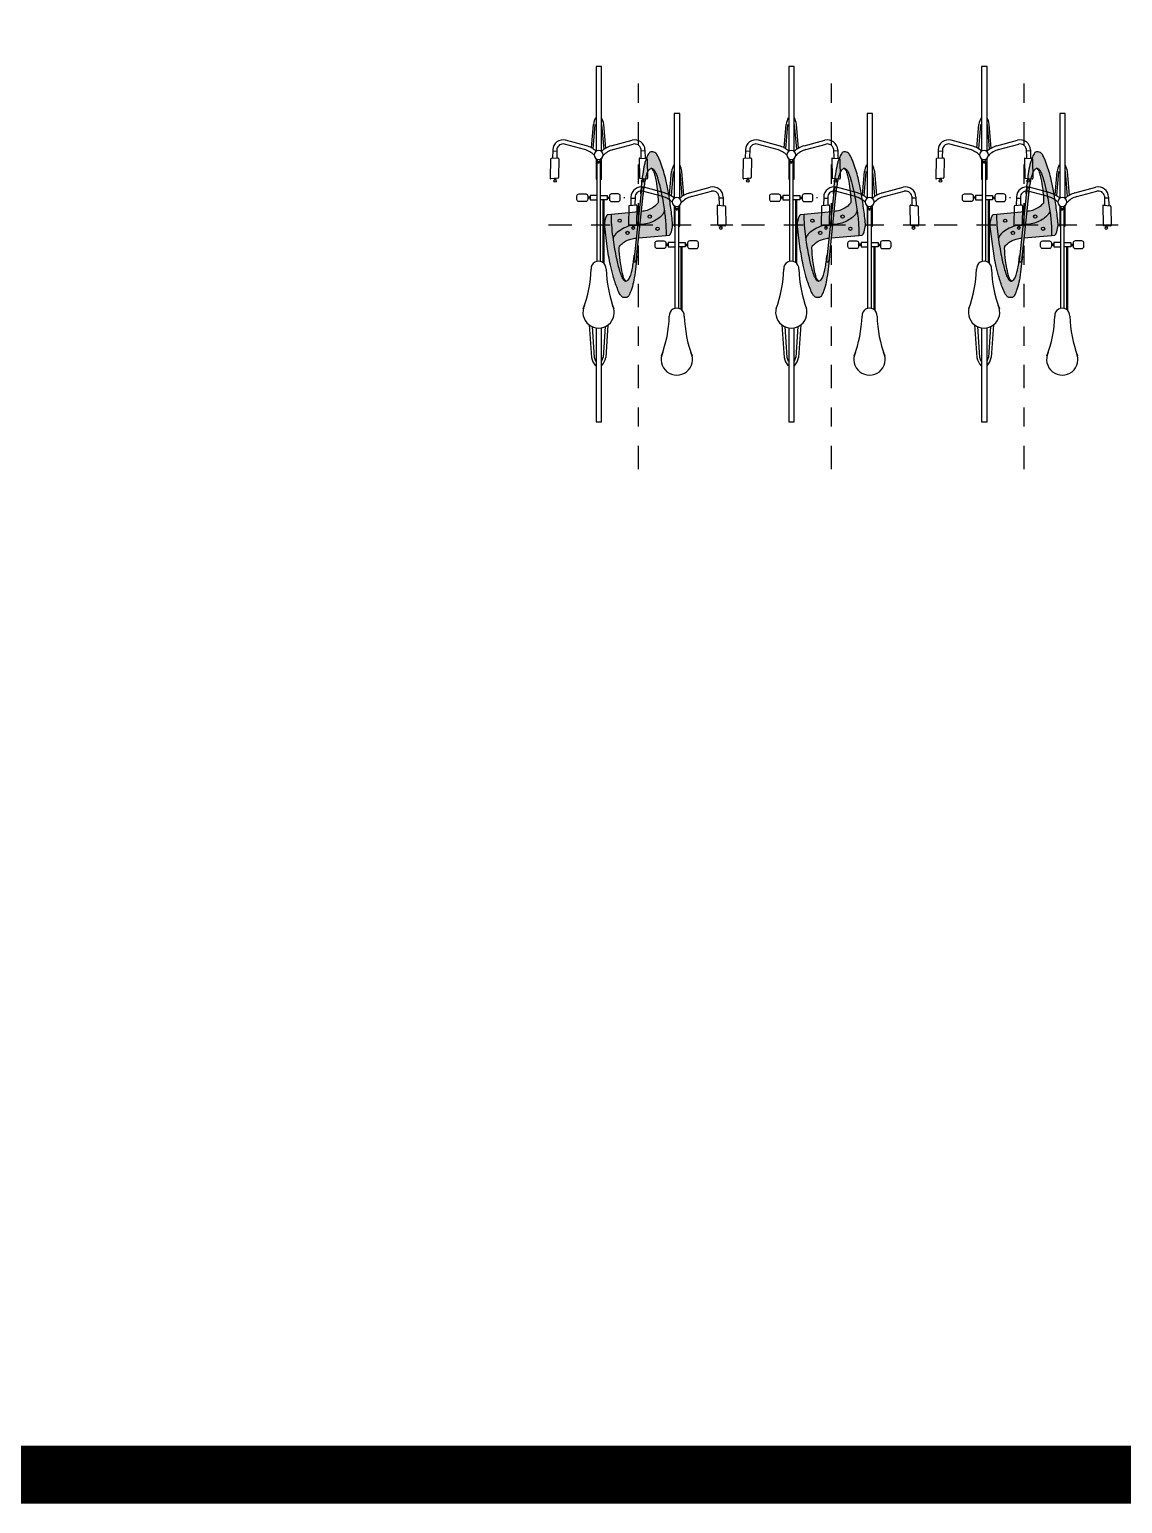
# Model space of a CAD drawing. Extents: x -2918 to -212, y 225 to 5715.
# Drawn here: x -615.02 to -609.34, y 791.46 to 799.11 of the extents above; entities that cross this region are included whole.
import ezdxf

# ---------------------------------------------------------------- set-up
doc = ezdxf.new("R2010")
doc.units = 0
doc.linetypes.add('ACAD_ISO10W100', pattern=[18, 12, -3, 0, -3])
doc.layers.get('0').update_dxf_attribs({"linetype": 'CONTINUOUS'})
doc.layers.add('ДВ_ГП_П_МАФ', color=20, linetype='CONTINUOUS')

# ---------------------------------------------------------------- blocks, each defined once
blk = doc.blocks.new('*U64')
at = {"layer": 'ДВ_ГП_П_МАФ'}
h = blk.add_hatch(color=11, dxfattribs=at)
h.dxf.hatch_style = 1
h.paths.add_polyline_path([(0.1047, 0.3448, 0.043397), (0.0945, 0.3637, 0.050685), (0.0887, 0.3707, 0.123686), (0.0789, 0.377, 0.067118), (0.0675, 0.3779, 0.003021), (0.0637, 0.3776, 0.128423), (0.0565, 0.374, 0.062649), (0.0517, 0.3684, 0.047289), (0.0455, 0.3568, 0.003223), (0.0359, 0.3321, 0.023977), (0.0301, 0.3122, 0.020736), (0.0212, 0.2646, 0.013019), (0.0122, 0.1928), (0.0091, 0.1637, 0.247851), (0.0109, 0.1592), (-0.0226, -0.1592, 0.244213), (-0.0253, -0.1638), (-0.0268, -0.178, -0.017501), (-0.0313, -0.2095, -0.009119), (-0.0377, -0.2422, -0.03205), (-0.0449, -0.2676, -0.041901), (-0.0495, -0.2778, -0.057205), (-0.0561, -0.2869, -0.092592), (-0.0643, -0.2932, -0.130441), (-0.0764, -0.2789, -0.033502), (-0.0897, -0.2269, -0.019138), (-0.0961, -0.1857, -0.020412), (-0.1014, -0.1201, -0.032418), (-0.1, -0.1123, -0.039649), (-0.0841, -0.0969, -0.044156), (-0.0622, -0.0826, -0.047509), (-0.0412, -0.0743, -0.054828), (-0.0132, -0.0695), (0.0013, 0.068), (-0.1589, 0.0534, 0.251745), (-0.1627, 0.0508), (-0.1692, 0.0388), (-0.1697, 0.0373), (-0.1756, 0.0119), (-0.1762, 0.0083), (-0.1763, -0.0086), (-0.1632, -0.1132, 0.016944), (-0.1464, -0.2097, 0.014561), (-0.1327, -0.2658, 0.02301), (-0.1105, -0.3312, 0.051398), (-0.0961, -0.3616, 0.07947), (-0.0863, -0.3735, 0.064738), (-0.0796, -0.3773, 0.068392), (-0.0643, -0.3781, 0.085346), (-0.061, -0.3772, 0.119383), (-0.0538, -0.3716, 0.074982), (-0.0456, -0.3572, -0.002668), (-0.0409, -0.3452), (-0.0395, -0.3419, 0.035631), (-0.0321, -0.3201, 0.022086), (-0.0228, -0.2754, 0.009866), (-0.0146, -0.2155), (-0.0091, -0.1639, 0.26032), (-0.011, -0.1596), (0.0225, 0.1587, 0.179797), (0.0253, 0.163), (0.0291, 0.1949), (0.03, 0.2009, -0.011921), (0.0355, 0.2319, -0.021744), (0.0432, 0.2622, -0.014598), (0.0465, 0.2717, -0.064351), (0.0483, 0.2752, -0.022781), (0.0519, 0.2812, -0.133418), (0.0643, 0.2927, -0.033416), (0.0676, 0.2904, -0.080405), (0.0762, 0.2788, -0.020356), (0.0834, 0.255, -0.019745), (0.09, 0.225, -0.018715), (0.0978, 0.1707, -0.013904), (0.1014, 0.1202), (0.1007, 0.1151), (0.0999, 0.1119), (0.0982, 0.11), (0.095, 0.1064), (0.0906, 0.1025), (0.0846, 0.097), (0.0774, 0.0915, -0.12785), (0.021, 0.0698), (0.013, 0.0691), (-0.0014, -0.0686), (0.1429, -0.0558), (0.1599, -0.0538, 0.287343), (0.1629, -0.0513), (0.1692, -0.0392), (0.1697, -0.0377), (0.1757, -0.0114, 0.053584), (0.1758, 0.0114, 0.007789), (0.1656, 0.0955, 0.011627), (0.1528, 0.1762, 0.014326), (0.1386, 0.2429, 0.032413), (0.113, 0.3239, 0.015294)])
h = blk.add_hatch(color=11, dxfattribs=at)
h.dxf.hatch_style = 1
h.paths.add_polyline_path([(1.1047, 0.3448, 0.043397), (1.0945, 0.3637, 0.050685), (1.0887, 0.3707, 0.123686), (1.0789, 0.377, 0.067118), (1.0675, 0.3779, 0.003021), (1.0637, 0.3776, 0.128423), (1.0565, 0.374, 0.062649), (1.0517, 0.3684, 0.047289), (1.0455, 0.3568, 0.003223), (1.0359, 0.3321, 0.023977), (1.0301, 0.3122, 0.020736), (1.0212, 0.2646, 0.013019), (1.0122, 0.1928), (1.0091, 0.1637, 0.247851), (1.0109, 0.1592), (0.9774, -0.1592, 0.244213), (0.9747, -0.1638), (0.9732, -0.178, -0.017501), (0.9687, -0.2095, -0.009119), (0.9623, -0.2422, -0.03205), (0.9551, -0.2676, -0.041901), (0.9505, -0.2778, -0.057205), (0.9439, -0.2869, -0.092592), (0.9357, -0.2932, -0.130441), (0.9236, -0.2789, -0.033502), (0.9103, -0.2269, -0.019138), (0.9039, -0.1857, -0.020412), (0.8986, -0.1201, -0.032418), (0.9, -0.1123, -0.039649), (0.9159, -0.0969, -0.044156), (0.9378, -0.0826, -0.047509), (0.9588, -0.0743, -0.054828), (0.9868, -0.0695), (1.0013, 0.068), (0.8411, 0.0534, 0.251745), (0.8373, 0.0508), (0.8308, 0.0388), (0.8303, 0.0373), (0.8244, 0.0119), (0.8238, 0.0083), (0.8237, -0.0086), (0.8368, -0.1132, 0.016944), (0.8536, -0.2097, 0.014561), (0.8673, -0.2658, 0.02301), (0.8895, -0.3312, 0.051398), (0.9039, -0.3616, 0.07947), (0.9137, -0.3735, 0.064738), (0.9204, -0.3773, 0.068392), (0.9357, -0.3781, 0.085346), (0.939, -0.3772, 0.119383), (0.9462, -0.3716, 0.074982), (0.9544, -0.3572, -0.002668), (0.9591, -0.3452), (0.9605, -0.3419, 0.035631), (0.9679, -0.3201, 0.022086), (0.9772, -0.2754, 0.009866), (0.9854, -0.2155), (0.9909, -0.1639, 0.26032), (0.989, -0.1596), (1.0225, 0.1587, 0.179797), (1.0253, 0.163), (1.0291, 0.1949), (1.03, 0.2009, -0.011921), (1.0355, 0.2319, -0.021744), (1.0432, 0.2622, -0.014598), (1.0465, 0.2717, -0.064351), (1.0483, 0.2752, -0.022781), (1.0519, 0.2812, -0.133418), (1.0643, 0.2927, -0.033416), (1.0676, 0.2904, -0.080405), (1.0762, 0.2788, -0.020356), (1.0834, 0.255, -0.019745), (1.09, 0.225, -0.018715), (1.0978, 0.1707, -0.013904), (1.1014, 0.1202), (1.1007, 0.1151), (1.0999, 0.1119), (1.0982, 0.11), (1.095, 0.1064), (1.0906, 0.1025), (1.0846, 0.097), (1.0774, 0.0915, -0.12785), (1.021, 0.0698), (1.013, 0.0691), (0.9986, -0.0686), (1.1429, -0.0558), (1.1599, -0.0538, 0.287343), (1.1629, -0.0513), (1.1692, -0.0392), (1.1697, -0.0377), (1.1757, -0.0114, 0.053584), (1.1758, 0.0114, 0.007789), (1.1656, 0.0955, 0.011627), (1.1528, 0.1762, 0.014326), (1.1386, 0.2429, 0.032413), (1.113, 0.3239, 0.015294)])
h = blk.add_hatch(color=11, dxfattribs=at)
h.dxf.hatch_style = 1
h.paths.add_polyline_path([(2.1047, 0.3448, 0.043397), (2.0945, 0.3637, 0.050685), (2.0887, 0.3707, 0.123686), (2.0789, 0.377, 0.067118), (2.0675, 0.3779, 0.003021), (2.0637, 0.3776, 0.128423), (2.0565, 0.374, 0.062649), (2.0517, 0.3684, 0.047289), (2.0455, 0.3568, 0.003223), (2.0359, 0.3321, 0.023977), (2.0301, 0.3122, 0.020736), (2.0212, 0.2646, 0.013019), (2.0122, 0.1928), (2.0091, 0.1637, 0.247851), (2.0109, 0.1592), (1.9774, -0.1592, 0.244213), (1.9747, -0.1638), (1.9732, -0.178, -0.017501), (1.9687, -0.2095, -0.009119), (1.9623, -0.2422, -0.03205), (1.9551, -0.2676, -0.041901), (1.9505, -0.2778, -0.057205), (1.9439, -0.2869, -0.092592), (1.9357, -0.2932, -0.130441), (1.9236, -0.2789, -0.033502), (1.9103, -0.2269, -0.019138), (1.9039, -0.1857, -0.020412), (1.8986, -0.1201, -0.032418), (1.9, -0.1123, -0.039649), (1.9159, -0.0969, -0.044156), (1.9378, -0.0826, -0.047509), (1.9588, -0.0743, -0.054828), (1.9868, -0.0695), (2.0013, 0.068), (1.8411, 0.0534, 0.251745), (1.8373, 0.0508), (1.8308, 0.0388), (1.8303, 0.0373), (1.8244, 0.0119), (1.8238, 0.0083), (1.8237, -0.0086), (1.8368, -0.1132, 0.016944), (1.8536, -0.2097, 0.014561), (1.8673, -0.2658, 0.02301), (1.8895, -0.3312, 0.051398), (1.9039, -0.3616, 0.07947), (1.9137, -0.3735, 0.064738), (1.9204, -0.3773, 0.068392), (1.9357, -0.3781, 0.085346), (1.939, -0.3772, 0.119383), (1.9462, -0.3716, 0.074982), (1.9544, -0.3572, -0.002668), (1.9591, -0.3452), (1.9605, -0.3419, 0.035631), (1.9679, -0.3201, 0.022086), (1.9772, -0.2754, 0.009866), (1.9854, -0.2155), (1.9909, -0.1639, 0.26032), (1.989, -0.1596), (2.0225, 0.1587, 0.179797), (2.0253, 0.163), (2.0291, 0.1949), (2.03, 0.2009, -0.011921), (2.0355, 0.2319, -0.021744), (2.0432, 0.2622, -0.014598), (2.0465, 0.2717, -0.064351), (2.0483, 0.2752, -0.022781), (2.0519, 0.2812, -0.133418), (2.0643, 0.2927, -0.033416), (2.0676, 0.2904, -0.080405), (2.0762, 0.2788, -0.020356), (2.0834, 0.255, -0.019745), (2.09, 0.225, -0.018715), (2.0978, 0.1707, -0.013904), (2.1014, 0.1202), (2.1007, 0.1151), (2.0999, 0.1119), (2.0982, 0.11), (2.095, 0.1064), (2.0906, 0.1025), (2.0846, 0.097), (2.0774, 0.0915, -0.12785), (2.021, 0.0698), (2.013, 0.0691), (1.9986, -0.0686), (2.1429, -0.0558), (2.1599, -0.0538, 0.287343), (2.1629, -0.0513), (2.1692, -0.0392), (2.1697, -0.0377), (2.1757, -0.0114, 0.053584), (2.1758, 0.0114, 0.007789), (2.1656, 0.0955, 0.011627), (2.1528, 0.1762, 0.014326), (2.1386, 0.2429, 0.032413), (2.113, 0.3239, 0.015294)])
for p, q in [((-0.2449, 0.3986), (-0.2347, 0.5205)), ((-0.2358, 0.3931), (-0.2252, 0.5197)), ((-0.1798, 0.3912), (-0.1906, 0.5197)), ((-0.1707, 0.397), (-0.1811, 0.5205)), ((0.7551, 0.3986), (0.7653, 0.5205)), ((0.7642, 0.3931), (0.7748, 0.5197)), ((0.8202, 0.3912), (0.8094, 0.5197)), ((0.8293, 0.397), (0.8189, 0.5205)), ((1.7551, 0.3986), (1.7653, 0.5205)), ((1.7642, 0.3931), (1.7748, 0.5197)), ((1.8202, 0.3912), (1.8094, 0.5197)), ((1.8293, 0.397), (1.8189, 0.5205)), ((-0.4458, 0.3879), (-0.4466, 0.3434)), ((-0.4459, 0.3826), (-0.4242, 0.3822)), ((-0.424, 0.393), (-0.4248, 0.3454)), ((-0.2807, 0.3897), (-0.3853, 0.4178)), ((-0.2708, 0.409), (-0.379, 0.4381)), ((-0.1421, 0.409), (-0.034, 0.4381)), ((-0.1323, 0.3897), (-0.0277, 0.4178)), ((0.011, 0.393), (0.0119, 0.3454)), ((0.0329, 0.3826), (0.0112, 0.3822)), ((0.0328, 0.3879), (0.0336, 0.3434)), ((0.5542, 0.3879), (0.5534, 0.3434)), ((0.5541, 0.3826), (0.5758, 0.3822)), ((0.576, 0.393), (0.5752, 0.3454)), ((0.7193, 0.3897), (0.6147, 0.4178)), ((0.7292, 0.409), (0.621, 0.4381)), ((0.8579, 0.409), (0.966, 0.4381)), ((0.8677, 0.3897), (0.9723, 0.4178)), ((1.011, 0.393), (1.0119, 0.3454)), ((1.0329, 0.3826), (1.0112, 0.3822)), ((1.0328, 0.3879), (1.0336, 0.3434)), ((1.5542, 0.3879), (1.5534, 0.3434)), ((1.5541, 0.3826), (1.5758, 0.3822)), ((1.576, 0.393), (1.5752, 0.3454)), ((1.7193, 0.3897), (1.6147, 0.4178)), ((1.7292, 0.409), (1.621, 0.4381)), ((1.8579, 0.409), (1.966, 0.4381)), ((1.8677, 0.3897), (1.9723, 0.4178)), ((2.011, 0.393), (2.0119, 0.3454)), ((2.0329, 0.3826), (2.0112, 0.3822)), ((2.0328, 0.3879), (2.0336, 0.3434)), ((-0.4571, 0.3392), (-0.4589, 0.241)), ((-0.4188, 0.3459), (-0.4539, 0.3427)), ((-0.4148, 0.3423), (-0.4166, 0.2441)), ((0.0019, 0.3423), (0.0037, 0.2441)), ((0.0058, 0.3459), (0.0409, 0.3427)), ((0.0442, 0.3392), (0.046, 0.241)), ((0.5429, 0.3392), (0.5411, 0.241)), ((0.5812, 0.3459), (0.5461, 0.3427)), ((0.5852, 0.3423), (0.5834, 0.2441)), ((1.0019, 0.3423), (1.0037, 0.2441)), ((1.0058, 0.3459), (1.0409, 0.3427)), ((1.0442, 0.3392), (1.046, 0.241)), ((1.5429, 0.3392), (1.5411, 0.241)), ((1.5812, 0.3459), (1.5461, 0.3427)), ((1.5852, 0.3423), (1.5834, 0.2441)), ((2.0019, 0.3423), (2.0037, 0.2441)), ((2.0058, 0.3459), (2.0409, 0.3427)), ((2.0442, 0.3392), (2.046, 0.241)), ((-0.4199, 0.2406), (-0.455, 0.2374)), ((-0.4374, 0.2395), (-0.4373, 0.2327)), ((-0.4306, 0.2396), (-0.4305, 0.2328)), ((0.0069, 0.2406), (0.042, 0.2374)), ((0.0176, 0.2396), (0.0175, 0.2328)), ((0.0244, 0.2395), (0.0243, 0.2327)), ((0.1608, 0.1544), (0.1711, 0.2764)), ((0.1699, 0.1489), (0.1806, 0.2756)), ((0.2259, 0.1471), (0.2151, 0.2756)), ((0.235, 0.1529), (0.2247, 0.2764)), ((0.5801, 0.2406), (0.545, 0.2374)), ((0.5626, 0.2395), (0.5627, 0.2327)), ((0.5694, 0.2396), (0.5695, 0.2328)), ((1.0069, 0.2406), (1.042, 0.2374)), ((1.0176, 0.2396), (1.0175, 0.2328)), ((1.0244, 0.2395), (1.0243, 0.2327)), ((1.1608, 0.1544), (1.1711, 0.2764)), ((1.1699, 0.1489), (1.1806, 0.2756)), ((1.2259, 0.1471), (1.2151, 0.2756)), ((1.235, 0.1529), (1.2247, 0.2764)), ((1.5801, 0.2406), (1.545, 0.2374)), ((1.5626, 0.2395), (1.5627, 0.2327)), ((1.5694, 0.2396), (1.5695, 0.2328)), ((2.0069, 0.2406), (2.042, 0.2374)), ((2.0176, 0.2396), (2.0175, 0.2328)), ((2.0244, 0.2395), (2.0243, 0.2327)), ((2.1608, 0.1544), (2.1711, 0.2764)), ((2.1699, 0.1489), (2.1806, 0.2756)), ((2.2259, 0.1471), (2.2151, 0.2756)), ((2.235, 0.1529), (2.2247, 0.2764)), ((0.1251, 0.1455), (0.0205, 0.1737)), ((0.1349, 0.1649), (0.0267, 0.194)), ((0.2636, 0.1649), (0.3718, 0.194)), ((0.2735, 0.1455), (0.378, 0.1737)), ((1.1251, 0.1455), (1.0205, 0.1737)), ((1.1349, 0.1649), (1.0267, 0.194)), ((1.2636, 0.1649), (1.3718, 0.194)), ((1.2735, 0.1455), (1.378, 0.1737)), ((2.1251, 0.1455), (2.0205, 0.1737)), ((2.1349, 0.1649), (2.0267, 0.194)), ((2.2636, 0.1649), (2.3718, 0.194)), ((2.2735, 0.1455), (2.378, 0.1737)), ((-0.252, 0.1431), (-0.2642, 0.1431)), ((-0.2642, 0.1431), (-0.2642, 0.137)), ((-0.252, 0.137), (-0.2642, 0.137)), ((-0.2176, 0.1515), (-0.252, 0.1515)), ((-0.252, 0.1515), (-0.252, 0.1286)), ((-0.252, 0.1286), (-0.2176, 0.1286)), ((-0.1981, 0.1515), (-0.1638, 0.1515)), ((-0.1638, 0.1286), (-0.1981, 0.1286)), ((-0.1861, 0.1286), (-0.1861, -0.1957)), ((-0.1811, 0.1286), (-0.1811, -0.1997)), ((-0.1638, 0.1515), (-0.1638, 0.1286)), ((-0.1638, 0.1431), (-0.1515, 0.1431)), ((-0.1638, 0.137), (-0.1515, 0.137)), ((-0.0748, 0.1431), (-0.0748, 0.137)), ((-0.0514, 0.0951), (-0.0532, -0.0031)), ((-0.013, 0.1018), (-0.0481, 0.0986)), ((-0.04, 0.1437), (-0.0408, 0.0992)), ((-0.0401, 0.1384), (-0.0184, 0.138)), ((-0.0183, 0.1488), (-0.0191, 0.1012)), ((-0.0091, 0.0982), (-0.0109, 0)), ((0.4076, 0.0982), (0.4094, 0)), ((0.4115, 0.1018), (0.4466, 0.0986)), ((0.4168, 0.1488), (0.4176, 0.1012)), ((0.4386, 0.1384), (0.417, 0.138)), ((0.4385, 0.1437), (0.4393, 0.0992)), ((0.4499, 0.0951), (0.4517, -0.0031)), ((0.7358, 0.1431), (0.7358, 0.137)), ((0.748, 0.1431), (0.7358, 0.1431)), ((0.748, 0.137), (0.7358, 0.137)), ((0.748, 0.1515), (0.748, 0.1286)), ((0.7824, 0.1515), (0.748, 0.1515)), ((0.748, 0.1286), (0.7824, 0.1286)), ((0.8019, 0.1515), (0.8362, 0.1515)), ((0.8362, 0.1286), (0.8019, 0.1286)), ((0.8139, 0.1286), (0.8139, -0.1957)), ((0.8189, 0.1286), (0.8189, -0.1997)), ((0.8362, 0.1515), (0.8362, 0.1286)), ((0.8362, 0.1431), (0.8485, 0.1431)), ((0.8362, 0.137), (0.8485, 0.137)), ((0.9252, 0.1431), (0.9252, 0.137)), ((0.9486, 0.0951), (0.9468, -0.0031)), ((0.987, 0.1018), (0.9519, 0.0986)), ((0.96, 0.1437), (0.9592, 0.0992)), ((0.9599, 0.1384), (0.9816, 0.138)), ((0.9817, 0.1488), (0.9809, 0.1012)), ((0.9909, 0.0982), (0.9891, 0)), ((1.4076, 0.0982), (1.4094, 0)), ((1.4115, 0.1018), (1.4466, 0.0986)), ((1.4168, 0.1488), (1.4176, 0.1012)), ((1.4386, 0.1384), (1.417, 0.138)), ((1.4385, 0.1437), (1.4393, 0.0992)), ((1.4499, 0.0951), (1.4517, -0.0031)), ((1.7358, 0.1431), (1.7358, 0.137)), ((1.748, 0.1431), (1.7358, 0.1431)), ((1.748, 0.137), (1.7358, 0.137)), ((1.748, 0.1515), (1.748, 0.1286)), ((1.7824, 0.1515), (1.748, 0.1515)), ((1.748, 0.1286), (1.7824, 0.1286)), ((1.8019, 0.1515), (1.8362, 0.1515)), ((1.8362, 0.1286), (1.8019, 0.1286)), ((1.8139, 0.1286), (1.8139, -0.1957)), ((1.8189, 0.1286), (1.8189, -0.1997)), ((1.8362, 0.1515), (1.8362, 0.1286)), ((1.8362, 0.1431), (1.8485, 0.1431)), ((1.8362, 0.137), (1.8485, 0.137)), ((1.9252, 0.1431), (1.9252, 0.137)), ((1.9486, 0.0951), (1.9468, -0.0031)), ((1.987, 0.1018), (1.9519, 0.0986)), ((1.96, 0.1437), (1.9592, 0.0992)), ((1.9599, 0.1384), (1.9816, 0.138)), ((1.9817, 0.1488), (1.9809, 0.1012)), ((1.9909, 0.0982), (1.9891, 0)), ((2.4076, 0.0982), (2.4094, 0)), ((2.4115, 0.1018), (2.4466, 0.0986)), ((2.4168, 0.1488), (2.4176, 0.1012)), ((2.4386, 0.1384), (2.417, 0.138)), ((2.4385, 0.1437), (2.4393, 0.0992)), ((2.4499, 0.0951), (2.4517, -0.0031)), ((-0.0141, -0.0035), (-0.0493, -0.0067)), ((-0.0316, -0.0046), (-0.0315, -0.0115)), ((-0.0249, -0.0045), (-0.0247, -0.0114)), ((0.4127, -0.0035), (0.4478, -0.0067)), ((0.4234, -0.0045), (0.4232, -0.0114)), ((0.4302, -0.0046), (0.43, -0.0115)), ((0.9859, -0.0035), (0.9507, -0.0067)), ((0.9684, -0.0046), (0.9685, -0.0115)), ((0.9751, -0.0045), (0.9753, -0.0114)), ((1.4127, -0.0035), (1.4478, -0.0067)), ((1.4234, -0.0045), (1.4232, -0.0114)), ((1.4302, -0.0046), (1.43, -0.0115)), ((1.9859, -0.0035), (1.9507, -0.0067)), ((1.9684, -0.0046), (1.9685, -0.0115)), ((1.9751, -0.0045), (1.9753, -0.0114)), ((2.4127, -0.0035), (2.4478, -0.0067)), ((2.4234, -0.0045), (2.4232, -0.0114)), ((2.4302, -0.0046), (2.43, -0.0115)), ((0.1538, -0.101), (0.1415, -0.101)), ((0.1415, -0.101), (0.1415, -0.1071)), ((0.1538, -0.1071), (0.1415, -0.1071)), ((0.1881, -0.0926), (0.1538, -0.0926)), ((0.1538, -0.0926), (0.1538, -0.1155)), ((0.1538, -0.1155), (0.1881, -0.1155)), ((0.2076, -0.0926), (0.242, -0.0926)), ((0.242, -0.1155), (0.2076, -0.1155)), ((0.2196, -0.1155), (0.2196, -0.4398)), ((0.2247, -0.1155), (0.2247, -0.4438)), ((0.242, -0.0926), (0.242, -0.1155)), ((0.242, -0.101), (0.2542, -0.101)), ((0.242, -0.1071), (0.2542, -0.1071)), ((0.2542, -0.101), (0.2542, -0.1071)), ((1.1415, -0.101), (1.1415, -0.1071)), ((1.1538, -0.101), (1.1415, -0.101)), ((1.1538, -0.1071), (1.1415, -0.1071)), ((1.1538, -0.0926), (1.1538, -0.1155)), ((1.1881, -0.0926), (1.1538, -0.0926)), ((1.1538, -0.1155), (1.1881, -0.1155)), ((1.2076, -0.0926), (1.242, -0.0926)), ((1.242, -0.1155), (1.2076, -0.1155)), ((1.2196, -0.1155), (1.2196, -0.4398)), ((1.2247, -0.1155), (1.2247, -0.4438)), ((1.242, -0.0926), (1.242, -0.1155)), ((1.242, -0.101), (1.2542, -0.101)), ((1.242, -0.1071), (1.2542, -0.1071)), ((1.2542, -0.101), (1.2542, -0.1071)), ((2.1415, -0.101), (2.1415, -0.1071)), ((2.1538, -0.101), (2.1415, -0.101)), ((2.1538, -0.1071), (2.1415, -0.1071)), ((2.1538, -0.0926), (2.1538, -0.1155)), ((2.1881, -0.0926), (2.1538, -0.0926)), ((2.1538, -0.1155), (2.1881, -0.1155)), ((2.2076, -0.0926), (2.242, -0.0926)), ((2.242, -0.1155), (2.2076, -0.1155)), ((2.2196, -0.1155), (2.2196, -0.4398)), ((2.2247, -0.1155), (2.2247, -0.4438)), ((2.242, -0.0926), (2.242, -0.1155)), ((2.242, -0.101), (2.2542, -0.101)), ((2.242, -0.1071), (2.2542, -0.1071)), ((2.2542, -0.101), (2.2542, -0.1071)), ((-0.2567, -0.52), (-0.2453, -0.6893)), ((-0.2417, -0.5289), (-0.231, -0.6883)), ((-0.174, -0.5289), (-0.1847, -0.6883)), ((-0.1591, -0.52), (-0.1705, -0.6893)), ((0.7433, -0.52), (0.7547, -0.6893)), ((0.7583, -0.5289), (0.769, -0.6883)), ((0.826, -0.5289), (0.8153, -0.6883)), ((0.8409, -0.52), (0.8295, -0.6893)), ((1.7433, -0.52), (1.7547, -0.6893)), ((1.7583, -0.5289), (1.769, -0.6883)), ((1.826, -0.5289), (1.8153, -0.6883)), ((1.8409, -0.52), (1.8295, -0.6893))]:
    blk.add_line(p, q, dxfattribs=at)
for points in [[(-0.2207, 0.8201), (-0.2207, 0.7161)], [(-0.1923, 0.7161), (-0.1923, 0.8201), (-0.2207, 0.8201)], [(0.8077, 0.7161), (0.8077, 0.8201), (0.7793, 0.8201)], [(0.7793, 0.8201), (0.7793, 0.7161)], [(1.8077, 0.7161), (1.8077, 0.8201), (1.7793, 0.8201)], [(1.7793, 0.8201), (1.7793, 0.7161)], [(-0.2207, 0.7161), (-0.2207, 0.3816)], [(-0.1923, 0.3812), (-0.1923, 0.7161)], [(0.7793, 0.7161), (0.7793, 0.3816)], [(0.8077, 0.3812), (0.8077, 0.7161)], [(1.7793, 0.7161), (1.7793, 0.3816)], [(1.8077, 0.3812), (1.8077, 0.7161)], [(0.185, 0.576), (0.185, 0.472)], [(0.2135, 0.472), (0.2135, 0.576), (0.185, 0.576)], [(1.2135, 0.472), (1.2135, 0.576), (1.185, 0.576)], [(1.185, 0.576), (1.185, 0.472)], [(2.2135, 0.472), (2.2135, 0.576), (2.185, 0.576)], [(2.185, 0.576), (2.185, 0.472)], [(0.185, 0.472), (0.185, 0.1375)], [(0.2135, 0.1371), (0.2135, 0.472)], [(1.185, 0.472), (1.185, 0.1375)], [(1.2135, 0.1371), (1.2135, 0.472)], [(2.185, 0.472), (2.185, 0.1375)], [(2.2135, 0.1371), (2.2135, 0.472)], [(-0.2207, 0.3427), (-0.2207, 0.2367), (-0.2176, 0.2367)], [(-0.1981, -0.1903), (-0.1981, 0.3262), (-0.2176, 0.3262)], [(-0.2176, 0.3262), (-0.2176, -0.1903)], [(-0.1981, 0.2367), (-0.1923, 0.2367), (-0.1923, 0.3449)], [(0.7793, 0.3427), (0.7793, 0.2367), (0.7824, 0.2367)], [(0.7824, 0.3262), (0.7824, -0.1903)], [(0.8019, -0.1903), (0.8019, 0.3262), (0.7824, 0.3262)], [(0.8019, 0.2367), (0.8077, 0.2367), (0.8077, 0.3449)], [(1.7793, 0.3427), (1.7793, 0.2367), (1.7824, 0.2367)], [(1.7824, 0.3262), (1.7824, -0.1903)], [(1.8019, -0.1903), (1.8019, 0.3262), (1.7824, 0.3262)], [(1.8019, 0.2367), (1.8077, 0.2367), (1.8077, 0.3449)], [(0.014, 0.1882), (-0.0257, -0.1884)], [(0.0256, 0.188), (-0.0141, -0.1886)], [(1.014, 0.1882), (0.9743, -0.1884)], [(1.0256, 0.188), (0.9859, -0.1886)], [(2.014, 0.1882), (1.9743, -0.1884)], [(2.0256, 0.188), (1.9859, -0.1886)], [(0.185, 0.0986), (0.185, -0.0074), (0.1881, -0.0074)], [(0.2076, -0.4344), (0.2076, 0.0821), (0.1881, 0.0821)], [(0.1881, 0.0821), (0.1881, -0.4344)], [(0.2076, -0.0074), (0.2135, -0.0074), (0.2135, 0.1008)], [(1.185, 0.0986), (1.185, -0.0074), (1.1881, -0.0074)], [(1.1881, 0.0821), (1.1881, -0.4344)], [(1.2076, -0.4344), (1.2076, 0.0821), (1.1881, 0.0821)], [(1.2076, -0.0074), (1.2135, -0.0074), (1.2135, 0.1008)], [(2.185, 0.0986), (2.185, -0.0074), (2.1881, -0.0074)], [(2.1881, 0.0821), (2.1881, -0.4344)], [(2.2076, -0.4344), (2.2076, 0.0821), (2.1881, 0.0821)], [(2.2076, -0.0074), (2.2135, -0.0074), (2.2135, 0.1008)], [(-0.0039, 0), (0.0039, 0)], [(0, 0.0039), (0, -0.0039)], [(0.9961, 0), (1.0039, 0)], [(1, 0.0039), (1, -0.0039)], [(1.9961, 0), (2.0039, 0)], [(2, 0.0039), (2, -0.0039)], [(-0.0091, -0.1641), (-0.0146, -0.2155)], [(0.9909, -0.1641), (0.9854, -0.2155)], [(1.9909, -0.1641), (1.9854, -0.2155)], [(-0.2207, -0.5352), (-0.2207, -1.0233), (-0.1923, -1.0233), (-0.1923, -0.5347)], [(0.7793, -0.5352), (0.7793, -1.0233), (0.8077, -1.0233), (0.8077, -0.5347)], [(1.7793, -0.5352), (1.7793, -1.0233), (1.8077, -1.0233), (1.8077, -0.5347)]]:
    blk.add_lwpolyline(points, dxfattribs=at)
at = {"layer": 'ДВ_ГП_П_МАФ', "linetype": 'ACAD_ISO10W100', "ltscale": 0.01}
for points in [[(0, -1.2675), (0, 0.8201)], [(1, -1.2675), (1, 0.8201)], [(2, -1.2675), (2, 0.8201)], [(-0.4671, 0), (0.4882, 0)], [(0.5329, 0), (1.4882, 0)], [(1.5329, 0), (2.4882, 0)]]:
    blk.add_lwpolyline(points, dxfattribs=at)
at = {"layer": 'ДВ_ГП_П_МАФ'}
for points in [[(-0.0014, -0.0686), (0.1429, -0.0558), (0.1599, -0.0538, 0.287343), (0.1629, -0.0513), (0.1692, -0.0392), (0.1697, -0.0377), (0.1757, -0.0114, 0.055544), (0.1757, 0.0122, 0.007713), (0.1656, 0.0955, 0.011627), (0.1528, 0.1762, 0.014326), (0.1386, 0.2429, 0.032413), (0.113, 0.3239, 0.015294), (0.1047, 0.3448, 0.043397), (0.0945, 0.3637, 0.050685), (0.0887, 0.3707, 0.123686), (0.0789, 0.377, 0.067358), (0.0675, 0.3779, 0.002989), (0.0637, 0.3776, 0.135428), (0.0562, 0.3737, 0.060114), (0.0516, 0.3683, 0.046793), (0.0455, 0.3568, 0.003223), (0.0359, 0.3321, 0.023977), (0.0301, 0.3122, 0.020736), (0.0212, 0.2646, 0.013019), (0.0122, 0.1928), (0.0091, 0.1637, 0.251507), (0.011, 0.1591, -0.21457)], [(0.9986, -0.0686), (1.1429, -0.0558), (1.1599, -0.0538, 0.287343), (1.1629, -0.0513), (1.1692, -0.0392), (1.1697, -0.0377), (1.1757, -0.0114, 0.055544), (1.1757, 0.0122, 0.007713), (1.1656, 0.0955, 0.011627), (1.1528, 0.1762, 0.014326), (1.1386, 0.2429, 0.032413), (1.113, 0.3239, 0.015294), (1.1047, 0.3448, 0.043397), (1.0945, 0.3637, 0.050685), (1.0887, 0.3707, 0.123686), (1.0789, 0.377, 0.067358), (1.0675, 0.3779, 0.002989), (1.0637, 0.3776, 0.135428), (1.0562, 0.3737, 0.060114), (1.0516, 0.3683, 0.046793), (1.0455, 0.3568, 0.003223), (1.0359, 0.3321, 0.023977), (1.0301, 0.3122, 0.020736), (1.0212, 0.2646, 0.013019), (1.0122, 0.1928), (1.0091, 0.1637, 0.251507), (1.011, 0.1591, -0.21457)], [(1.9986, -0.0686), (2.1429, -0.0558), (2.1599, -0.0538, 0.287343), (2.1629, -0.0513), (2.1692, -0.0392), (2.1697, -0.0377), (2.1757, -0.0114, 0.055544), (2.1757, 0.0122, 0.007713), (2.1656, 0.0955, 0.011627), (2.1528, 0.1762, 0.014326), (2.1386, 0.2429, 0.032413), (2.113, 0.3239, 0.015294), (2.1047, 0.3448, 0.043397), (2.0945, 0.3637, 0.050685), (2.0887, 0.3707, 0.123686), (2.0789, 0.377, 0.067358), (2.0675, 0.3779, 0.002989), (2.0637, 0.3776, 0.135428), (2.0562, 0.3737, 0.060114), (2.0516, 0.3683, 0.046793), (2.0455, 0.3568, 0.003223), (2.0359, 0.3321, 0.023977), (2.0301, 0.3122, 0.020736), (2.0212, 0.2646, 0.013019), (2.0122, 0.1928), (2.0091, 0.1637, 0.251507), (2.011, 0.1591, -0.21457)], [(0.0225, 0.1586), (0.023, 0.1591, 0.154697), (0.0253, 0.163), (0.0291, 0.1949), (0.03, 0.2009, -0.011921), (0.0355, 0.2319, -0.021744), (0.0432, 0.2622, -0.014598), (0.0465, 0.2717, -0.064351), (0.0483, 0.2752, -0.022781), (0.0519, 0.2812, -0.133418), (0.0643, 0.2927, -0.033416), (0.0676, 0.2904, -2.542582)], [(0.0643, 0.2927), (0.0646, 0.2928, -0.154423), (0.0674, 0.2929, -0.034661), (0.0712, 0.2914, -0.089017), (0.0756, 0.2884, -0.014461), (0.08, 0.2838, -0.066246), (0.0845, 0.277, -0.025597), (0.0943, 0.2547, -0.031913), (0.0994, 0.238), (0.1037, 0.2227), (0.1075, 0.208), (0.1096, 0.1996), (0.1161, 0.1707, -0.016185), (0.1271, 0.1135, -0.00287), (0.1335, 0.0719, -0.022446), (0.1412, -0.0042, -0.011079), (0.1429, -0.0558, -0.005896)], [(0.0676, 0.2904, -0.080405), (0.0762, 0.2788, -0.020356), (0.0834, 0.255, -0.019745), (0.09, 0.225, -0.018715), (0.0978, 0.1707, -1.429969)], [(1.0225, 0.1586), (1.023, 0.1591, 0.154697), (1.0253, 0.163), (1.0291, 0.1949), (1.03, 0.2009, -0.011921), (1.0355, 0.2319, -0.021744), (1.0432, 0.2622, -0.014598), (1.0465, 0.2717, -0.064351), (1.0483, 0.2752, -0.022781), (1.0519, 0.2812, -0.133418), (1.0643, 0.2927, -0.033416), (1.0676, 0.2904, -2.542582)], [(1.0643, 0.2927), (1.0646, 0.2928, -0.154423), (1.0674, 0.2929, -0.034661), (1.0712, 0.2914, -0.089017), (1.0756, 0.2884, -0.014461), (1.08, 0.2838, -0.066246), (1.0845, 0.277, -0.025597), (1.0943, 0.2547, -0.031913), (1.0994, 0.238), (1.1037, 0.2227), (1.1075, 0.208), (1.1096, 0.1996), (1.1161, 0.1707, -0.016185), (1.1271, 0.1135, -0.00287), (1.1335, 0.0719, -0.022446), (1.1412, -0.0042, -0.011079), (1.1429, -0.0558, -0.005896)], [(1.0676, 0.2904, -0.080405), (1.0762, 0.2788, -0.020356), (1.0834, 0.255, -0.019745), (1.09, 0.225, -0.018715), (1.0978, 0.1707, -1.429969)], [(2.0225, 0.1586), (2.023, 0.1591, 0.154697), (2.0253, 0.163), (2.0291, 0.1949), (2.03, 0.2009, -0.011921), (2.0355, 0.2319, -0.021744), (2.0432, 0.2622, -0.014598), (2.0465, 0.2717, -0.064351), (2.0483, 0.2752, -0.022781), (2.0519, 0.2812, -0.133418), (2.0643, 0.2927, -0.033416), (2.0676, 0.2904, -2.542582)], [(2.0643, 0.2927), (2.0646, 0.2928, -0.154423), (2.0674, 0.2929, -0.034661), (2.0712, 0.2914, -0.089017), (2.0756, 0.2884, -0.014461), (2.08, 0.2838, -0.066246), (2.0845, 0.277, -0.025597), (2.0943, 0.2547, -0.031913), (2.0994, 0.238), (2.1037, 0.2227), (2.1075, 0.208), (2.1096, 0.1996), (2.1161, 0.1707, -0.016185), (2.1271, 0.1135, -0.00287), (2.1335, 0.0719, -0.022446), (2.1412, -0.0042, -0.011079), (2.1429, -0.0558, -0.005896)], [(2.0676, 0.2904, -0.080405), (2.0762, 0.2788, -0.020356), (2.0834, 0.255, -0.019745), (2.09, 0.225, -0.018715), (2.0978, 0.1707, -1.429969)], [(0.014, 0.1882, -1.052056), (0.0255, 0.187)], [(0.0978, 0.1707, -0.014128), (0.1014, 0.1194)], [(1.014, 0.1882, -1.052056), (1.0255, 0.187)], [(1.0978, 0.1707, -0.014128), (1.1014, 0.1194)], [(2.014, 0.1882, -1.052056), (2.0255, 0.187)], [(2.0978, 0.1707, -0.014128), (2.1014, 0.1194)], [(0.1325, 0.0792, -0.119858), (0.1311, 0.0655, -0.088913), (0.1214, 0.0496, -0.062422), (0.0999, 0.0309, -0.04738), (0.0714, 0.0152, -0.055561), (0.0369, 0.004, -0.030665), (0.0058, 0.0003, 9.952479)], [(0.1013, 0.1197), (0.1007, 0.1151), (0.0999, 0.1119), (0.0982, 0.11), (0.095, 0.1064), (0.0906, 0.1025), (0.0846, 0.097), (0.0774, 0.0915, -0.12785), (0.021, 0.0698), (0.013, 0.0691)], [(1.1325, 0.0792, -0.119858), (1.1311, 0.0655, -0.088913), (1.1214, 0.0496, -0.062422), (1.0999, 0.0309, -0.04738), (1.0714, 0.0152, -0.055561), (1.0369, 0.004, -0.030665), (1.0058, 0.0003, 9.952479)], [(1.1013, 0.1197), (1.1007, 0.1151), (1.0999, 0.1119), (1.0982, 0.11), (1.095, 0.1064), (1.0906, 0.1025), (1.0846, 0.097), (1.0774, 0.0915, -0.12785), (1.021, 0.0698), (1.013, 0.0691)], [(2.1325, 0.0792, -0.119858), (2.1311, 0.0655, -0.088913), (2.1214, 0.0496, -0.062422), (2.0999, 0.0309, -0.04738), (2.0714, 0.0152, -0.055561), (2.0369, 0.004, -0.030665), (2.0058, 0.0003, 9.952479)], [(2.1013, 0.1197), (2.1007, 0.1151), (2.0999, 0.1119), (2.0982, 0.11), (2.095, 0.1064), (2.0906, 0.1025), (2.0846, 0.097), (2.0774, 0.0915, -0.12785), (2.021, 0.0698), (2.013, 0.0691)], [(-0.0395, -0.3419), (-0.0395, -0.3419), (-0.0409, -0.3452, 0.002668), (-0.0456, -0.3572, -0.074982), (-0.0538, -0.3716, -0.119383), (-0.061, -0.3772, -0.085346), (-0.0643, -0.3781, -0.068392), (-0.0796, -0.3773, -0.064738), (-0.0863, -0.3735, -0.07947), (-0.0961, -0.3616, -0.051398), (-0.1105, -0.3312, -0.02301), (-0.1327, -0.2658, -0.014561), (-0.1464, -0.2097, -0.016944), (-0.1632, -0.1132, 26.743724), (-0.1632, -0.1132), (-0.1763, -0.0086), (-0.1762, 0.0083), (-0.1756, 0.0119), (-0.1697, 0.0373), (-0.1692, 0.0388), (-0.1627, 0.0508, -0.252093), (-0.1589, 0.0534), (0.0013, 0.068)], [(-0.1429, 0.055), (-0.1428, 0.0429, 0.035057), (-0.1326, -0.0788, 0.012083), (-0.1152, -0.1758, 0.02277), (-0.0986, -0.2412, 0.003525), (-0.0949, -0.2534, 0.020284), (-0.0908, -0.2647, 0.031689), (-0.0849, -0.2767, 0.042791), (-0.0791, -0.2853, 0.084713), (-0.0719, -0.2915, 0.110625), (-0.0655, -0.2937), (-0.0643, -0.2932)], [(0.9605, -0.3419), (0.9605, -0.3419), (0.9591, -0.3452, 0.002668), (0.9544, -0.3572, -0.074982), (0.9462, -0.3716, -0.119383), (0.939, -0.3772, -0.085346), (0.9357, -0.3781, -0.068392), (0.9204, -0.3773, -0.064738), (0.9137, -0.3735, -0.07947), (0.9039, -0.3616, -0.051398), (0.8895, -0.3312, -0.02301), (0.8673, -0.2658, -0.014561), (0.8536, -0.2097, -0.016944), (0.8368, -0.1132, 26.743724), (0.8368, -0.1132), (0.8237, -0.0086), (0.8238, 0.0083), (0.8244, 0.0119), (0.8303, 0.0373), (0.8308, 0.0388), (0.8373, 0.0508, -0.252093), (0.8411, 0.0534), (1.0013, 0.068)], [(0.8571, 0.055), (0.8572, 0.0429, 0.035057), (0.8674, -0.0788, 0.012083), (0.8848, -0.1758, 0.02277), (0.9014, -0.2412, 0.003525), (0.9051, -0.2534, 0.020284), (0.9092, -0.2647, 0.031689), (0.9151, -0.2767, 0.042791), (0.9209, -0.2853, 0.084713), (0.9281, -0.2915, 0.110625), (0.9345, -0.2937), (0.9357, -0.2932)], [(1.9605, -0.3419), (1.9605, -0.3419), (1.9591, -0.3452, 0.002668), (1.9544, -0.3572, -0.074982), (1.9462, -0.3716, -0.119383), (1.939, -0.3772, -0.085346), (1.9357, -0.3781, -0.068392), (1.9204, -0.3773, -0.064738), (1.9137, -0.3735, -0.07947), (1.9039, -0.3616, -0.051398), (1.8895, -0.3312, -0.02301), (1.8673, -0.2658, -0.014561), (1.8536, -0.2097, -0.016944), (1.8368, -0.1132, 26.743724), (1.8368, -0.1132), (1.8237, -0.0086), (1.8238, 0.0083), (1.8244, 0.0119), (1.8303, 0.0373), (1.8308, 0.0388), (1.8373, 0.0508, -0.252093), (1.8411, 0.0534), (2.0013, 0.068)], [(1.8571, 0.055), (1.8572, 0.0429, 0.035057), (1.8674, -0.0788, 0.012083), (1.8848, -0.1758, 0.02277), (1.9014, -0.2412, 0.003525), (1.9051, -0.2534, 0.020284), (1.9092, -0.2647, 0.031689), (1.9151, -0.2767, 0.042791), (1.9209, -0.2853, 0.084713), (1.9281, -0.2915, 0.110625), (1.9345, -0.2937), (1.9357, -0.2932)], [(-0.0059, -0.0008), (-0.013, -0.0014, 0.019149), (-0.0361, -0.0043, 0.082771), (-0.078, -0.0186, 0.036271), (-0.1096, -0.0386, 0.061196), (-0.1204, -0.0489, 0.018112), (-0.1274, -0.0581, 0.090211), (-0.1315, -0.067, 0.082205), (-0.1326, -0.0788, -2.801449)], [(-0.0227, -0.1592, 0.240164), (-0.0253, -0.1638), (-0.0268, -0.178, -0.017501), (-0.0313, -0.2095, -0.009119), (-0.0377, -0.2422, -0.03205), (-0.0449, -0.2676, -0.041901), (-0.0495, -0.2778, -0.057205), (-0.0561, -0.2869, -0.092592), (-0.0643, -0.2932, -0.130441), (-0.0764, -0.2789, -0.033502), (-0.0897, -0.2269, -0.019138), (-0.0961, -0.1857, -0.020412), (-0.1014, -0.1201, -0.032418), (-0.1, -0.1123, -0.039649), (-0.0841, -0.0969, -0.044156), (-0.0622, -0.0826, -0.047509), (-0.0412, -0.0743, -0.055043), (-0.013, -0.0695, -69.294706)], [(0.9941, -0.0008), (0.987, -0.0014, 0.019149), (0.9639, -0.0043, 0.082771), (0.922, -0.0186, 0.036271), (0.8904, -0.0386, 0.061196), (0.8796, -0.0489, 0.018112), (0.8726, -0.0581, 0.090211), (0.8685, -0.067, 0.082205), (0.8674, -0.0788, -2.801449)], [(0.9773, -0.1592, 0.240164), (0.9747, -0.1638), (0.9732, -0.178, -0.017501), (0.9687, -0.2095, -0.009119), (0.9623, -0.2422, -0.03205), (0.9551, -0.2676, -0.041901), (0.9505, -0.2778, -0.057205), (0.9439, -0.2869, -0.092592), (0.9357, -0.2932, -0.130441), (0.9236, -0.2789, -0.033502), (0.9103, -0.2269, -0.019138), (0.9039, -0.1857, -0.020412), (0.8986, -0.1201, -0.032418), (0.9, -0.1123, -0.039649), (0.9159, -0.0969, -0.044156), (0.9378, -0.0826, -0.047509), (0.9588, -0.0743, -0.055043), (0.987, -0.0695, -69.294706)], [(1.9941, -0.0008), (1.987, -0.0014, 0.019149), (1.9639, -0.0043, 0.082771), (1.922, -0.0186, 0.036271), (1.8904, -0.0386, 0.061196), (1.8796, -0.0489, 0.018112), (1.8726, -0.0581, 0.090211), (1.8685, -0.067, 0.082205), (1.8674, -0.0788, -2.801449)], [(1.9773, -0.1592, 0.240164), (1.9747, -0.1638), (1.9732, -0.178, -0.017501), (1.9687, -0.2095, -0.009119), (1.9623, -0.2422, -0.03205), (1.9551, -0.2676, -0.041901), (1.9505, -0.2778, -0.057205), (1.9439, -0.2869, -0.092592), (1.9357, -0.2932, -0.130441), (1.9236, -0.2789, -0.033502), (1.9103, -0.2269, -0.019138), (1.9039, -0.1857, -0.020412), (1.8986, -0.1201, -0.032418), (1.9, -0.1123, -0.039649), (1.9159, -0.0969, -0.044156), (1.9378, -0.0826, -0.047509), (1.9588, -0.0743, -0.055043), (1.987, -0.0695, -69.294706)], [(-0.0146, -0.2155, -0.009866), (-0.0228, -0.2754, -0.022086), (-0.0321, -0.3201, -0.035631), (-0.0395, -0.3419), (-0.0395, -0.3419)], [(-0.0255, -0.1864, 1.052056), (-0.014, -0.1876)], [(-0.011, -0.1596, -0.267334), (-0.0091, -0.1641, -4.623217)], [(0.9854, -0.2155, -0.009866), (0.9772, -0.2754, -0.022086), (0.9679, -0.3201, -0.035631), (0.9605, -0.3419), (0.9605, -0.3419)], [(0.9745, -0.1864, 1.052056), (0.986, -0.1876)], [(0.989, -0.1596, -0.267334), (0.9909, -0.1641, -4.623217)], [(1.9854, -0.2155, -0.009866), (1.9772, -0.2754, -0.022086), (1.9679, -0.3201, -0.035631), (1.9605, -0.3419), (1.9605, -0.3419)], [(1.9745, -0.1864, 1.052056), (1.986, -0.1876)], [(1.989, -0.1596, -0.267334), (1.9909, -0.1641, -4.623217)]]:
    blk.add_lwpolyline(points, format="xyb", dxfattribs=at)
for points in [[(-0.2642, 0.1493), (-0.2642, 0.1308, -0.414214), (-0.2748, 0.1202), (-0.3094, 0.1202, -0.414214), (-0.32, 0.1308), (-0.32, 0.1493, -0.414214), (-0.3094, 0.1599), (-0.2748, 0.1599, -0.414214)], [(-0.1515, 0.1493), (-0.1515, 0.1308, 0.414214), (-0.1409, 0.1202), (-0.1063, 0.1202, 0.414214), (-0.0957, 0.1308), (-0.0957, 0.1493, 0.414214), (-0.1063, 0.1599), (-0.1409, 0.1599, 0.414214)], [(0.7358, 0.1493), (0.7358, 0.1308, -0.414214), (0.7252, 0.1202), (0.6906, 0.1202, -0.414214), (0.68, 0.1308), (0.68, 0.1493, -0.414214), (0.6906, 0.1599), (0.7252, 0.1599, -0.414214)], [(0.8485, 0.1493), (0.8485, 0.1308, 0.414214), (0.8591, 0.1202), (0.8937, 0.1202, 0.414214), (0.9043, 0.1308), (0.9043, 0.1493, 0.414214), (0.8937, 0.1599), (0.8591, 0.1599, 0.414214)], [(1.7358, 0.1493), (1.7358, 0.1308, -0.414214), (1.7252, 0.1202), (1.6906, 0.1202, -0.414214), (1.68, 0.1308), (1.68, 0.1493, -0.414214), (1.6906, 0.1599), (1.7252, 0.1599, -0.414214)], [(1.8485, 0.1493), (1.8485, 0.1308, 0.414214), (1.8591, 0.1202), (1.8937, 0.1202, 0.414214), (1.9043, 0.1308), (1.9043, 0.1493, 0.414214), (1.8937, 0.1599), (1.8591, 0.1599, 0.414214)], [(0.1415, -0.0949), (0.1415, -0.1133, -0.414214), (0.1309, -0.1239), (0.0963, -0.1239, -0.414214), (0.0857, -0.1133), (0.0857, -0.0949, -0.414214), (0.0963, -0.0843), (0.1309, -0.0843, -0.414214)], [(0.2542, -0.0949), (0.2542, -0.1133, 0.414214), (0.2648, -0.1239), (0.2994, -0.1239, 0.414214), (0.31, -0.1133), (0.31, -0.0949, 0.414214), (0.2994, -0.0843), (0.2648, -0.0843, 0.414214)], [(1.1415, -0.0949), (1.1415, -0.1133, -0.414214), (1.1309, -0.1239), (1.0963, -0.1239, -0.414214), (1.0857, -0.1133), (1.0857, -0.0949, -0.414214), (1.0963, -0.0843), (1.1309, -0.0843, -0.414214)], [(1.2542, -0.0949), (1.2542, -0.1133, 0.414214), (1.2648, -0.1239), (1.2994, -0.1239, 0.414214), (1.31, -0.1133), (1.31, -0.0949, 0.414214), (1.2994, -0.0843), (1.2648, -0.0843, 0.414214)], [(2.1415, -0.0949), (2.1415, -0.1133, -0.414214), (2.1309, -0.1239), (2.0963, -0.1239, -0.414214), (2.0857, -0.1133), (2.0857, -0.0949, -0.414214), (2.0963, -0.0843), (2.1309, -0.0843, -0.414214)], [(2.2542, -0.0949), (2.2542, -0.1133, 0.414214), (2.2648, -0.1239), (2.2994, -0.1239, 0.414214), (2.31, -0.1133), (2.31, -0.0949, 0.414214), (2.2994, -0.0843), (2.2648, -0.0843, 0.414214)]]:
    blk.add_lwpolyline(points, format="xyb", close=True, dxfattribs=at)
for centre, radius in [((-0.4338, 0.2268), 0.00681), ((0.0208, 0.2268), 0.00681), ((0.5662, 0.2268), 0.00681), ((1.0208, 0.2268), 0.00681), ((1.5662, 0.2268), 0.00681), ((2.0208, 0.2268), 0.00681), ((-0.0984, 0.0209), 0.0084), ((0.0579, 0.0421), 0.00867), ((0.9016, 0.0209), 0.0084), ((1.0579, 0.0421), 0.00867), ((1.9016, 0.0209), 0.0084), ((2.0579, 0.0421), 0.00867), ((-0.0579, -0.0423), 0.00852), ((-0.028, -0.0173), 0.00681), ((0.0983, -0.0212), 0.0084), ((0.4265, -0.0173), 0.00681), ((0.9421, -0.0423), 0.00852), ((0.972, -0.0173), 0.00681), ((1.0983, -0.0212), 0.0084), ((1.4265, -0.0173), 0.00681), ((1.9421, -0.0423), 0.00852), ((1.972, -0.0173), 0.00681), ((2.0983, -0.0212), 0.0084), ((2.4265, -0.0173), 0.00681)]:
    blk.add_circle(centre, radius, dxfattribs=at)
for centre, radius, start, end in [((-0.0964, 0.495), 0.1406, 154.6692, 169.53545), ((-0.3193, 0.495), 0.1406, 10.46455, 25.3308), ((0.9036, 0.495), 0.1406, 154.6692, 169.53545), ((0.6807, 0.495), 0.1406, 10.46455, 25.3308), ((1.9036, 0.495), 0.1406, 154.6692, 169.53545), ((1.6807, 0.495), 0.1406, 10.46455, 25.3308), ((-0.3928, 0.3869), 0.053, 74.93904, 178.96331), ((-0.3928, 0.3869), 0.0318, 76.35166, 169.02728), ((-0.3076, 0.2856), 0.1075, 44.67979, 75.50215), ((-0.3027, 0.2924), 0.1209, 47.46041, 74.71912), ((-0.2079, 0.3622), 0.0233, 90, 270), ((-0.2079, 0.3622), 0.0233, 270, 90), ((-0.1103, 0.2924), 0.1209, 105.28088, 133.34077), ((-0.1054, 0.2856), 0.1075, 104.49785, 137.78455), ((-0.0202, 0.3869), 0.053, 1.03669, 105.06096), ((-0.0202, 0.3869), 0.0318, 10.97272, 105.06096), ((0.6072, 0.3869), 0.053, 74.93904, 178.96331), ((0.6072, 0.3869), 0.0318, 76.35166, 169.02728), ((0.6924, 0.2856), 0.1075, 44.67979, 75.50215), ((0.6973, 0.2924), 0.1209, 47.46041, 74.71912), ((0.7921, 0.3622), 0.0233, 90, 270), ((0.7921, 0.3622), 0.0233, 270, 90), ((0.8897, 0.2924), 0.1209, 105.28088, 133.34077), ((0.8946, 0.2856), 0.1075, 104.49785, 137.78455), ((0.9798, 0.3869), 0.053, 1.03669, 105.06096), ((0.9798, 0.3869), 0.0318, 10.97272, 105.06096), ((1.6072, 0.3869), 0.053, 74.93904, 178.96331), ((1.6072, 0.3869), 0.0318, 76.35166, 169.02728), ((1.6924, 0.2856), 0.1075, 44.67979, 75.50215), ((1.6973, 0.2924), 0.1209, 47.46041, 74.71912), ((1.7921, 0.3622), 0.0233, 90, 270), ((1.7921, 0.3622), 0.0233, 270, 90), ((1.8897, 0.2924), 0.1209, 105.28088, 133.34077), ((1.8946, 0.2856), 0.1075, 104.49785, 137.78455), ((1.9798, 0.3869), 0.053, 1.03669, 105.06096), ((1.9798, 0.3869), 0.0318, 10.97272, 105.06096), ((-0.4535, 0.3391), 0.00359, 95.24889, 178.96331), ((-0.4184, 0.3423), 0.00359, 358.96331, 95.24889), ((-0.3104, 0.2856), 0.1075, 17.56025, 31.32597), ((-0.1054, 0.2856), 0.1075, 148.67403, 162.43975), ((0.0055, 0.3423), 0.00359, 84.75111, 181.03669), ((0.0406, 0.3391), 0.00359, 1.03669, 84.75111), ((0.3093, 0.2509), 0.1406, 154.6692, 169.53545), ((0.0864, 0.2509), 0.1406, 10.46455, 25.3308), ((0.5465, 0.3391), 0.00359, 95.24889, 178.96331), ((0.5816, 0.3423), 0.00359, 358.96331, 95.24889), ((0.6896, 0.2856), 0.1075, 17.56025, 31.32597), ((0.8946, 0.2856), 0.1075, 148.67403, 162.43975), ((1.0055, 0.3423), 0.00359, 84.75111, 181.03669), ((1.0406, 0.3391), 0.00359, 1.03669, 84.75111), ((1.3093, 0.2509), 0.1406, 154.6692, 169.53545), ((1.0864, 0.2509), 0.1406, 10.46455, 25.3308), ((1.5465, 0.3391), 0.00359, 95.24889, 178.96331), ((1.5816, 0.3423), 0.00359, 358.96331, 95.24889), ((1.6896, 0.2856), 0.1075, 17.56025, 31.32597), ((1.8946, 0.2856), 0.1075, 148.67403, 162.43975), ((2.0055, 0.3423), 0.00359, 84.75111, 181.03669), ((2.0406, 0.3391), 0.00359, 1.03669, 84.75111), ((2.3093, 0.2509), 0.1406, 154.6692, 169.53545), ((2.0864, 0.2509), 0.1406, 10.46455, 25.3308), ((-0.4553, 0.241), 0.00359, 178.96331, 275.24889), ((-0.4202, 0.2442), 0.00359, 275.24889, 358.96331), ((0.0072, 0.2442), 0.00359, 181.03669, 264.75111), ((0.0424, 0.241), 0.00359, 264.75111, 1.03669), ((0.5447, 0.241), 0.00359, 178.96331, 275.24889), ((0.5798, 0.2442), 0.00359, 275.24889, 358.96331), ((1.0072, 0.2442), 0.00359, 181.03669, 264.75111), ((1.0424, 0.241), 0.00359, 264.75111, 1.03669), ((1.5447, 0.241), 0.00359, 178.96331, 275.24889), ((1.5798, 0.2442), 0.00359, 275.24889, 358.96331), ((2.0072, 0.2442), 0.00359, 181.03669, 264.75111), ((2.0424, 0.241), 0.00359, 264.75111, 1.03669), ((0.013, 0.1428), 0.053, 74.93904, 178.96331), ((0.013, 0.1428), 0.0318, 76.35166, 169.02728), ((0.103, 0.0482), 0.1209, 47.46041, 74.71912), ((0.2955, 0.0482), 0.1209, 105.28088, 133.34077), ((0.3855, 0.1428), 0.053, 1.03669, 105.06096), ((0.3855, 0.1428), 0.0318, 10.97272, 105.06096), ((1.013, 0.1428), 0.053, 74.93904, 178.96331), ((1.013, 0.1428), 0.0318, 76.35166, 169.02728), ((1.103, 0.0482), 0.1209, 47.46041, 74.71912), ((1.2955, 0.0482), 0.1209, 105.28088, 133.34077), ((1.3855, 0.1428), 0.053, 1.03669, 105.06096), ((1.3855, 0.1428), 0.0318, 10.97272, 105.06096), ((2.013, 0.1428), 0.053, 74.93904, 178.96331), ((2.013, 0.1428), 0.0318, 76.35166, 169.02728), ((2.103, 0.0482), 0.1209, 47.46041, 74.71912), ((2.2955, 0.0482), 0.1209, 105.28088, 133.34077), ((2.3855, 0.1428), 0.053, 1.03669, 105.06096), ((2.3855, 0.1428), 0.0318, 10.97272, 105.06096), ((-0.0478, 0.095), 0.00359, 95.24889, 178.96331), ((-0.0127, 0.0982), 0.00359, 358.96331, 95.24889), ((0.0981, 0.0415), 0.1075, 44.67979, 75.50215), ((0.1979, 0.1181), 0.0233, 90, 270), ((0.0953, 0.0415), 0.1075, 17.56025, 31.32597), ((0.1979, 0.1181), 0.0233, 270, 90), ((0.3004, 0.0415), 0.1075, 148.67403, 162.43975), ((0.3004, 0.0415), 0.1075, 104.49785, 137.78455), ((0.4112, 0.0982), 0.00359, 84.75111, 181.03669), ((0.4463, 0.095), 0.00359, 1.03669, 84.75111), ((0.9522, 0.095), 0.00359, 95.24889, 178.96331), ((0.9873, 0.0982), 0.00359, 358.96331, 95.24889), ((1.0981, 0.0415), 0.1075, 44.67979, 75.50215), ((1.1979, 0.1181), 0.0233, 90, 270), ((1.0953, 0.0415), 0.1075, 17.56025, 31.32597), ((1.1979, 0.1181), 0.0233, 270, 90), ((1.3004, 0.0415), 0.1075, 148.67403, 162.43975), ((1.3004, 0.0415), 0.1075, 104.49785, 137.78455), ((1.4112, 0.0982), 0.00359, 84.75111, 181.03669), ((1.4463, 0.095), 0.00359, 1.03669, 84.75111), ((1.9522, 0.095), 0.00359, 95.24889, 178.96331), ((1.9873, 0.0982), 0.00359, 358.96331, 95.24889), ((2.0981, 0.0415), 0.1075, 44.67979, 75.50215), ((2.1979, 0.1181), 0.0233, 90, 270), ((2.0953, 0.0415), 0.1075, 17.56025, 31.32597), ((2.1979, 0.1181), 0.0233, 270, 90), ((2.3004, 0.0415), 0.1075, 148.67403, 162.43975), ((2.3004, 0.0415), 0.1075, 104.49785, 137.78455), ((2.4112, 0.0982), 0.00359, 84.75111, 181.03669), ((2.4463, 0.095), 0.00359, 1.03669, 84.75111), ((-0.0496, -0.0032), 0.00359, 178.96331, 275.24889), ((-0.0145, 0.0001), 0.00359, 275.24889, 358.96331), ((0.413, 0.0001), 0.00359, 181.03669, 264.75111), ((0.4481, -0.0032), 0.00359, 264.75111, 1.03669), ((0.9504, -0.0032), 0.00359, 178.96331, 275.24889), ((0.9855, 0.0001), 0.00359, 275.24889, 358.96331), ((1.413, 0.0001), 0.00359, 181.03669, 264.75111), ((1.4481, -0.0032), 0.00359, 264.75111, 1.03669), ((1.9504, -0.0032), 0.00359, 178.96331, 275.24889), ((1.9855, 0.0001), 0.00359, 275.24889, 358.96331), ((2.413, 0.0001), 0.00359, 181.03669, 264.75111), ((2.4481, -0.0032), 0.00359, 264.75111, 1.03669), ((-0.2079, -0.2281), 0.0391, 356.68191, 183.31809), ((0.7921, -0.2281), 0.0391, 356.68191, 183.31809), ((1.7921, -0.2281), 0.0391, 356.68191, 183.31809), ((-0.8975, -0.2101), 0.6509, 339.62803, 358.21654), ((0.4817, -0.2101), 0.6509, 181.78346, 200.37197), ((0.1025, -0.2101), 0.6509, 339.62803, 358.21654), ((1.4817, -0.2101), 0.6509, 181.78346, 200.37197), ((1.1025, -0.2101), 0.6509, 339.62803, 358.21654), ((2.4817, -0.2101), 0.6509, 181.78346, 200.37197), ((-0.2079, -0.4548), 0.0814, 153.75689, 26.24311), ((0.1979, -0.4723), 0.0391, 356.68191, 183.31809), ((0.7921, -0.4548), 0.0814, 153.75689, 26.24311), ((1.1979, -0.4723), 0.0391, 356.68191, 183.31809), ((1.7921, -0.4548), 0.0814, 153.75689, 26.24311), ((2.1979, -0.4723), 0.0391, 356.68191, 183.31809), ((-0.4917, -0.4543), 0.6509, 339.62803, 358.21654), ((0.8874, -0.4543), 0.6509, 181.78346, 200.37197), ((0.5083, -0.4543), 0.6509, 339.62803, 358.21654), ((1.8874, -0.4543), 0.6509, 181.78346, 200.37197), ((1.5083, -0.4543), 0.6509, 339.62803, 358.21654), ((2.8874, -0.4543), 0.6509, 181.78346, 200.37197), ((-0.1603, -0.6724), 0.0723, 191.25535, 209.12199), ((-0.2554, -0.6724), 0.0723, 330.87801, 348.74465), ((0.1979, -0.6989), 0.0814, 153.75689, 26.24311), ((0.8397, -0.6724), 0.0723, 191.25535, 209.12199), ((0.7446, -0.6724), 0.0723, 330.87801, 348.74465), ((1.1979, -0.6989), 0.0814, 153.75689, 26.24311), ((1.8397, -0.6724), 0.0723, 191.25535, 209.12199), ((1.7446, -0.6724), 0.0723, 330.87801, 348.74465), ((2.1979, -0.6989), 0.0814, 153.75689, 26.24311), ((-0.1603, -0.6724), 0.0866, 191.25535, 223.16763), ((-0.2554, -0.6724), 0.0866, 316.83237, 348.74465), ((0.8397, -0.6724), 0.0866, 191.25535, 223.16763), ((0.7446, -0.6724), 0.0866, 316.83237, 348.74465), ((1.8397, -0.6724), 0.0866, 191.25535, 223.16763), ((1.7446, -0.6724), 0.0866, 316.83237, 348.74465)]:
    blk.add_arc(centre, radius, start, end, dxfattribs=at)

msp = doc.modelspace()

# ---------------------------------------------------------------- linework, layer by layer
at = {"color": 1, "const_width": 0.3}
msp.add_lwpolyline([(-640.4802, 834.9414), (-590.9727, 834.9414), (-590.9727, 791.6089), (-640.4802, 791.6089)], close=True, dxfattribs=at)

# ---------------------------------------------------------------- block references
at = {"layer": 'ДВ_ГП_П_МАФ'}
msp.add_blockref('*U64', (-611.8543, 798.0924), dxfattribs=at)

doc.saveas('drawing.dxf')
